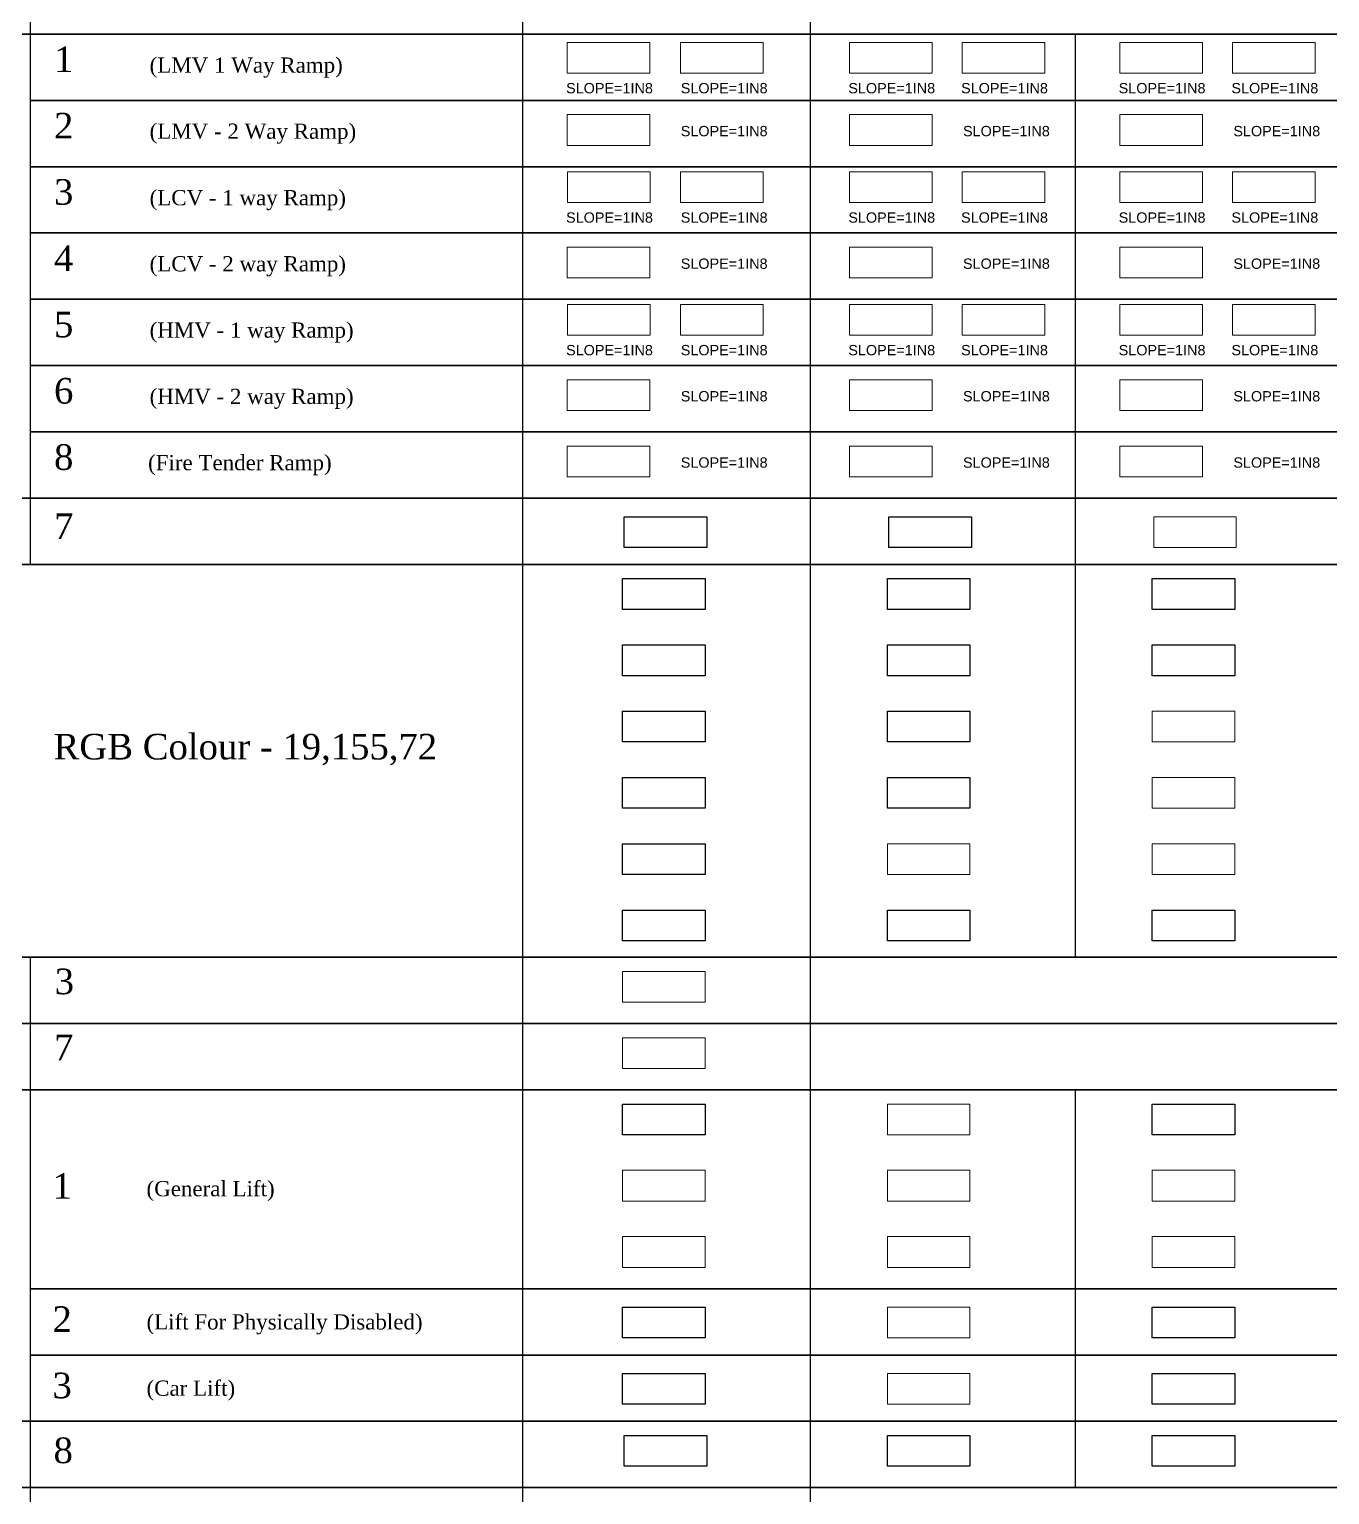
# Model space of a CAD drawing. Header units: millimetres. Extents: x -9481 to -9286, y 28706 to 28853.
# Drawn here: x -9461.74 to -9451.52, y 28781.88 to 28793.39 of the extents above; entities that cross this region are included whole.
import ezdxf

# ---------------------------------------------------------------- set-up
doc = ezdxf.new("R2010")
doc.units = ezdxf.units.MM
doc.linetypes.add('CONTINULUS', pattern=[0])
doc.linetypes.add('DASHED', pattern=[0.75, 0.5, -0.25])
for name, color, linetype in [('BLK_1_FLR_0_COURTYARD_INNER', 7, 'Continuous'), ('BLK_1_FLR_0_ROOM_1_LIGHT_VENTILATION_1', 7, 'Continuous'), ('BLK_1_FLR_0_ROOM_2_LIGHT_VENTILATION_2', 7, 'Continuous'), ('BLK_1_FLR_0_ROOM_3_LIGHT_VENTILATION_3', 7, 'Continuous'), ('BLK_1_FLR_0_ROOM_4_LIGHT_VENTILATION_4', 7, 'Continuous'), ('BLK_1_FLR_0_ROOM_5_LIGHT_VENTILATION_5', 7, 'Continuous'), ('BLK_1_FLR_0_UNITFA', 7, 'Continuous'), ('BLK_1_FLR_1_COURTYARD_INNER', 7, 'Continuous'), ('BLK_1_FLR_1_ROOM_1_LIGHT_VENTILATION_1', 7, 'Continuous'), ('BLK_1_FLR_1_ROOM_2_LIGHT_VENTILATION_2', 7, 'Continuous'), ('BLK_1_FLR_1_ROOM_3_LIGHT_VENTILATION_3', 7, 'Continuous'), ('BLK_1_FLR_1_UNITFA', 7, 'Continuous'), ('BLK_1_FLR_2_ROOM_1_LIGHT_VENTILATION_1', 7, 'Continuous'), ('BLK_1_FLR_2_UNITFA', 7, 'Continuous')]:
    doc.layers.add(name, color=color, linetype=linetype)
for name, color, linetype, plot in [('BLK_1_FLR_0_LIFT_1', 7, 'Continuous', False), ('BLK_1_FLR_0_ROOM_6_LIGHT_VENTILATION_6', 7, 'Continuous', False), ('BLK_1_FLR_1_ROOM_4_LIGHT_VENTILATION_4', 25, 'Continuous', False), ('BLK_1_FLR_1_ROOM_6_LIGHT_VENTILATION_6', 7, 'Continuous', False), ('BLK_1_FLR_2_LIFT_1', 7, 'Continuous', False), ('BLK_1_FLR_2_ROOM_2_LIGHT_VENTILATION_2', 25, 'Continuous', False), ('BLK_1_FLR_2_ROOM_6_LIGHT_VENTILATION_6', 7, 'Continuous', False)]:
    doc.layers.add(name, color=color, linetype=linetype, plot=plot)
for name, color, linetype, lineweight in [('BLK_1_FLR_0_LIFT_2', 1, 'DASHED', 9), ('BLK_1_FLR_0_LIFT_3', 1, 'DASHED', 9), ('BLK_1_FLR_0_VEHICLERAMP_1', 7, 'Continuous', 0), ('BLK_1_FLR_0_VEHICLERAMP_2', 7, 'Continuous', 0), ('BLK_1_FLR_1_LIFT_1', 7, 'Continuous', 0), ('BLK_1_FLR_1_LIFT_2', 1, 'DASHED', 9), ('BLK_1_FLR_1_LIFT_3', 1, 'DASHED', 9), ('BLK_1_FLR_1_ROOM_5_LIGHT_VENTILATION_5', 7, 'Continuous', 0), ('BLK_1_FLR_1_VEHICLERAMP_1', 7, 'Continuous', 0), ('BLK_1_FLR_1_VEHICLERAMP_2', 7, 'Continuous', 0), ('BLK_1_FLR_2_COURTYARD_INNER', 7, 'Continuous', 0), ('BLK_1_FLR_2_LIFT_2', 1, 'DASHED', 9), ('BLK_1_FLR_2_LIFT_3', 1, 'DASHED', 9), ('BLK_1_FLR_2_ROOM_3_LIGHT_VENTILATION_3', 9, 'Continuous', 20), ('BLK_1_FLR_2_ROOM_4_LIGHT_VENTILATION_4', 9, 'Continuous', 20), ('BLK_1_FLR_2_ROOM_5_LIGHT_VENTILATION_5', 7, 'Continuous', 0), ('BLK_1_FLR_2_VEHICLERAMP_1', 7, 'Continuous', 0), ('BLK_1_FLR_2_VEHICLERAMP_2', 7, 'Continuous', 0), ('SOLAR_PANEL', 7, 'Continuous', 0), ('SOLAR_WATER_HEATER', 7, 'Continuous', 0)]:
    doc.layers.add(name, color=color, linetype=linetype, lineweight=lineweight)
doc.styles.add('MtXpl_Georgia', font='georgiab.ttf')
doc.styles.get("Standard").update_dxf_attribs({"font": 'arial.ttf', "height": 0.25})

msp = doc.modelspace()

# ---------------------------------------------------------------- linework, layer by layer
for p, q in [((-9461.731845, 28793.87694), (-9461.731845, 28793.35479)), ((-9457.862239, 28793.87694), (-9457.862239, 28793.356293)), ((-9455.60159, 28793.87694), (-9455.60159, 28793.356293)), ((-9461.731845, 28793.356293), (-9461.731845, 28792.834143)), ((-9457.862239, 28793.356293), (-9457.862239, 28792.835646)), ((-9455.60159, 28793.356293), (-9455.60159, 28792.835646)), ((-9453.52083, 28793.356293), (-9453.52083, 28792.835646)), ((-9461.731845, 28792.835646), (-9461.731845, 28792.313496)), ((-9457.862239, 28792.835646), (-9457.862239, 28792.314999)), ((-9455.60159, 28792.835646), (-9455.60159, 28792.314999)), ((-9453.52083, 28792.835646), (-9453.52083, 28792.314999)), ((-9461.731845, 28792.314999), (-9461.731845, 28791.792849)), ((-9457.862239, 28792.314999), (-9457.862239, 28791.794352)), ((-9455.60159, 28792.314999), (-9455.60159, 28791.794352)), ((-9453.52083, 28792.314999), (-9453.52083, 28791.794352)), ((-9461.731845, 28791.794352), (-9461.731845, 28791.272202)), ((-9457.862239, 28791.794352), (-9457.862239, 28791.273705)), ((-9455.60159, 28791.794352), (-9455.60159, 28791.273705)), ((-9453.52083, 28791.794352), (-9453.52083, 28791.273705)), ((-9461.731845, 28791.273705), (-9461.731845, 28790.751555)), ((-9457.862239, 28791.273705), (-9457.862239, 28790.753058)), ((-9455.60159, 28791.273705), (-9455.60159, 28790.753058)), ((-9453.52083, 28791.273705), (-9453.52083, 28790.753058)), ((-9461.731845, 28790.753058), (-9461.731845, 28790.230908)), ((-9457.862239, 28790.753058), (-9457.862239, 28790.232412)), ((-9455.60159, 28790.753058), (-9455.60159, 28790.232412)), ((-9453.52083, 28790.753058), (-9453.52083, 28790.232412)), ((-9461.731845, 28790.232412), (-9461.731845, 28789.710261)), ((-9457.862239, 28790.232412), (-9457.862239, 28789.711765)), ((-9455.60159, 28790.232412), (-9455.60159, 28789.711765)), ((-9453.52083, 28790.232412), (-9453.52083, 28789.711765)), ((-9461.731845, 28789.711765), (-9461.731845, 28789.189614)), ((-9457.862239, 28789.711765), (-9457.862239, 28789.191118)), ((-9455.60159, 28789.711765), (-9455.60159, 28789.191118)), ((-9453.52083, 28789.711765), (-9453.52083, 28789.191118)), ((-9457.862239, 28789.191118), (-9457.862239, 28786.105569)), ((-9455.60159, 28789.191118), (-9455.60159, 28788.670471)), ((-9455.60159, 28789.191118), (-9455.60159, 28786.105569)), ((-9453.52083, 28789.191118), (-9453.52083, 28788.670471)), ((-9453.52083, 28789.191118), (-9453.52083, 28786.105569)), ((-9455.60159, 28788.670471), (-9455.60159, 28788.149824)), ((-9453.52083, 28788.670471), (-9453.52083, 28788.149824)), ((-9461.731845, 28786.105569), (-9461.731845, 28785.583419)), ((-9457.862239, 28786.105569), (-9457.862239, 28785.584922)), ((-9455.60159, 28786.105569), (-9455.60159, 28785.584922)), ((-9461.731845, 28785.584922), (-9461.731845, 28785.062772)), ((-9457.862239, 28785.584922), (-9457.862239, 28785.064275)), ((-9455.60159, 28785.584922), (-9455.60159, 28785.064275)), ((-9461.731845, 28785.064275), (-9461.731845, 28784.542125)), ((-9457.862239, 28785.064275), (-9457.862239, 28784.543628)), ((-9455.60159, 28785.064275), (-9455.60159, 28784.543628)), ((-9453.52083, 28785.064275), (-9453.52083, 28784.543628)), ((-9461.731845, 28784.543628), (-9461.731845, 28784.021478)), ((-9457.862239, 28784.543628), (-9457.862239, 28784.022981)), ((-9455.60159, 28784.543628), (-9455.60159, 28784.022981)), ((-9453.52083, 28784.543628), (-9453.52083, 28784.022981)), ((-9461.731845, 28784.022981), (-9461.731845, 28783.500831)), ((-9457.862239, 28784.022981), (-9457.862239, 28783.502334)), ((-9455.60159, 28784.022981), (-9455.60159, 28783.502334)), ((-9453.52083, 28784.022981), (-9453.52083, 28783.502334)), ((-9461.731845, 28783.502334), (-9461.731845, 28782.980184)), ((-9457.862239, 28783.502334), (-9457.862239, 28782.981687)), ((-9455.60159, 28783.502334), (-9455.60159, 28782.981687)), ((-9453.52083, 28783.502334), (-9453.52083, 28782.981687)), ((-9461.731845, 28782.981687), (-9461.731845, 28780.8991)), ((-9457.862239, 28782.981687), (-9457.862239, 28782.46104)), ((-9455.60159, 28782.981687), (-9455.60159, 28782.46104)), ((-9453.52083, 28782.981687), (-9453.52083, 28782.46104)), ((-9457.862239, 28782.46104), (-9457.862239, 28781.940394)), ((-9455.60159, 28782.46104), (-9455.60159, 28781.940394)), ((-9453.52083, 28782.46104), (-9453.52083, 28781.940394)), ((-9457.862239, 28781.940394), (-9457.862239, 28781.419747)), ((-9455.60159, 28781.940394), (-9455.60159, 28781.419747))]:
    msp.add_line(p, q)
for points in [[(-9481.2579, 28793.87694), (-9442.229952, 28793.87694), (-9442.229952, 28793.356293), (-9481.2579, 28793.356293), (-9481.2579, 28793.87694)], [(-9481.2579, 28789.191118), (-9481.2579, 28789.711765), (-9442.229952, 28789.711765), (-9442.229952, 28789.191118)], [(-9481.2579, 28789.191118), (-9442.229952, 28789.191118), (-9442.229952, 28786.105569), (-9481.2579, 28786.105569)], [(-9481.2579, 28786.105569), (-9442.229952, 28786.105569), (-9442.229952, 28785.584922), (-9481.2579, 28785.584922), (-9481.2579, 28786.105569)], [(-9481.2579, 28785.584922), (-9442.229952, 28785.584922), (-9442.229952, 28785.064275), (-9481.2579, 28785.064275), (-9481.2579, 28785.584922)], [(-9481.2579, 28782.46104), (-9442.229952, 28782.46104), (-9442.229952, 28781.940394), (-9481.2579, 28781.940394)], [(-9481.2579, 28781.940394), (-9442.229952, 28781.940394), (-9442.229952, 28781.419747), (-9481.2579, 28781.419747)]]:
    msp.add_lwpolyline(points, close=True)
for points in [[(-9481.2579, 28792.835646), (-9481.2579, 28793.356293), (-9442.229952, 28793.356293), (-9442.229952, 28792.835646), (-9461.731845, 28792.835646)], [(-9461.731845, 28792.835646), (-9442.229952, 28792.835646), (-9442.229952, 28792.314999), (-9461.731845, 28792.314999)], [(-9461.731845, 28792.314999), (-9442.229952, 28792.314999), (-9442.229952, 28791.794352), (-9461.731845, 28791.794352)], [(-9461.731845, 28791.794352), (-9442.229952, 28791.794352), (-9442.229952, 28791.273705), (-9461.731845, 28791.273705)], [(-9461.731845, 28791.273705), (-9442.229952, 28791.273705), (-9442.229952, 28790.753058), (-9461.731845, 28790.753058)], [(-9461.731845, 28790.753058), (-9442.229952, 28790.753058), (-9442.229952, 28790.232412), (-9461.731845, 28790.232412)], [(-9461.731845, 28790.232412), (-9442.229952, 28790.232412), (-9442.229952, 28789.711765), (-9481.2579, 28789.711765), (-9481.2579, 28790.232412), (-9481.2579, 28790.232412)], [(-9481.2579, 28784.543628), (-9481.2579, 28785.064275), (-9442.229952, 28785.064275), (-9442.229952, 28784.543628)], [(-9442.229952, 28784.022981), (-9442.229952, 28783.502334), (-9461.731845, 28783.502334)], [(-9461.731845, 28783.502334), (-9442.229952, 28783.502334), (-9442.229952, 28782.981687), (-9461.731845, 28782.981687)], [(-9461.731845, 28782.981687), (-9442.229952, 28782.981687), (-9442.229952, 28782.46104), (-9481.2579, 28782.46104), (-9481.2579, 28782.981687), (-9481.2579, 28782.981687)]]:
    msp.add_lwpolyline(points)
at = {"layer": 'BLK_1_FLR_0_COURTYARD_INNER', "color": 7}
msp.add_lwpolyline([(-9457.064156, 28789.56535), (-9456.414975, 28789.56535), (-9456.414975, 28789.3232), (-9457.064156, 28789.3232)], close=True, dxfattribs=at)
at = {"layer": 'BLK_1_FLR_0_LIFT_1', "color": 1, "linetype": 'CONTINULUS', "ltscale": 0.05}
msp.add_lwpolyline([(-9457.076237, 28784.953147), (-9456.427055, 28784.953147), (-9456.427055, 28784.710998), (-9457.076237, 28784.710998)], close=True, dxfattribs=at)
at = {"layer": 'BLK_1_FLR_0_LIFT_1', "color": 2, "linetype": 'CONTINULUS', "ltscale": 0.05}
msp.add_lwpolyline([(-9457.076237, 28783.358639), (-9456.427055, 28783.358639), (-9456.427055, 28783.11649), (-9457.076237, 28783.11649)], close=True, dxfattribs=at)
at = {"layer": 'BLK_1_FLR_0_LIFT_1', "color": 3, "linetype": 'CONTINULUS', "ltscale": 0.05}
msp.add_lwpolyline([(-9457.076237, 28782.837992), (-9456.427055, 28782.837992), (-9456.427055, 28782.595843), (-9457.076237, 28782.595843)], close=True, dxfattribs=at)
at = {"layer": 'BLK_1_FLR_0_LIFT_2', "color": 1, "linetype": 'CONTINULUS', "ltscale": 0.05}
msp.add_lwpolyline([(-9457.076237, 28784.4325), (-9456.427055, 28784.4325), (-9456.427055, 28784.190351), (-9457.076237, 28784.190351)], close=True, dxfattribs=at)
at = {"layer": 'BLK_1_FLR_0_LIFT_3', "color": 1, "linetype": 'CONTINULUS', "ltscale": 0.05}
msp.add_lwpolyline([(-9457.076237, 28783.911853), (-9456.427055, 28783.911853), (-9456.427055, 28783.669704), (-9457.076237, 28783.669704)], close=True, dxfattribs=at)
at = {"layer": 'BLK_1_FLR_0_ROOM_1_LIGHT_VENTILATION_1', "color": 114}
msp.add_lwpolyline([(-9457.076237, 28789.07999), (-9456.427055, 28789.07999), (-9456.427055, 28788.83784), (-9457.076237, 28788.83784)], close=True, dxfattribs=at)
at = {"layer": 'BLK_1_FLR_0_ROOM_2_LIGHT_VENTILATION_2', "color": 114}
msp.add_lwpolyline([(-9457.076237, 28788.559343), (-9456.427055, 28788.559343), (-9456.427055, 28788.317194), (-9457.076237, 28788.317194)], close=True, dxfattribs=at)
at = {"layer": 'BLK_1_FLR_0_ROOM_3_LIGHT_VENTILATION_3', "color": 114}
msp.add_lwpolyline([(-9457.076237, 28788.038696), (-9456.427055, 28788.038696), (-9456.427055, 28787.796547), (-9457.076237, 28787.796547)], close=True, dxfattribs=at)
at = {"layer": 'BLK_1_FLR_0_ROOM_4_LIGHT_VENTILATION_4', "color": 114}
msp.add_lwpolyline([(-9457.076237, 28787.518049), (-9456.427055, 28787.518049), (-9456.427055, 28787.2759), (-9457.076237, 28787.2759)], close=True, dxfattribs=at)
at = {"layer": 'BLK_1_FLR_0_ROOM_5_LIGHT_VENTILATION_5', "color": 114}
msp.add_lwpolyline([(-9457.076237, 28786.997402), (-9456.427055, 28786.997402), (-9456.427055, 28786.755253), (-9457.076237, 28786.755253)], close=True, dxfattribs=at)
at = {"layer": 'BLK_1_FLR_0_ROOM_6_LIGHT_VENTILATION_6', "color": 114}
msp.add_lwpolyline([(-9457.076237, 28786.476755), (-9456.427055, 28786.476755), (-9456.427055, 28786.234606), (-9457.076237, 28786.234606)], close=True, dxfattribs=at)
at = {"layer": 'BLK_1_FLR_0_UNITFA', "color": 8}
msp.add_lwpolyline([(-9457.064156, 28782.349912), (-9456.414975, 28782.349912), (-9456.414975, 28782.107763), (-9457.064156, 28782.107763)], close=True, dxfattribs=at)
at = {"layer": 'BLK_1_FLR_0_VEHICLERAMP_1', "color": 1}
msp.add_lwpolyline([(-9457.510496, 28793.291236), (-9456.861315, 28793.291236), (-9456.861315, 28793.049086), (-9457.510496, 28793.049086)], close=True, dxfattribs=at)
at = {"layer": 'BLK_1_FLR_0_VEHICLERAMP_1', "color": 2}
msp.add_lwpolyline([(-9457.510496, 28792.724518), (-9456.861315, 28792.724518), (-9456.861315, 28792.482369), (-9457.510496, 28792.482369)], close=True, dxfattribs=at)
at = {"layer": 'BLK_1_FLR_0_VEHICLERAMP_1', "color": 3}
msp.add_lwpolyline([(-9457.5079, 28792.275097), (-9456.858719, 28792.275097), (-9456.858719, 28792.032948), (-9457.5079, 28792.032948)], close=True, dxfattribs=at)
at = {"layer": 'BLK_1_FLR_0_VEHICLERAMP_1', "color": 4}
msp.add_lwpolyline([(-9457.510496, 28791.683224), (-9456.861315, 28791.683224), (-9456.861315, 28791.441075), (-9457.510496, 28791.441075)], close=True, dxfattribs=at)
at = {"layer": 'BLK_1_FLR_0_VEHICLERAMP_1', "color": 5}
msp.add_lwpolyline([(-9457.5079, 28791.233803), (-9456.858719, 28791.233803), (-9456.858719, 28790.991654), (-9457.5079, 28790.991654)], close=True, dxfattribs=at)
at = {"layer": 'BLK_1_FLR_0_VEHICLERAMP_1', "color": 6}
msp.add_lwpolyline([(-9457.510496, 28790.64193), (-9456.861315, 28790.64193), (-9456.861315, 28790.399781), (-9457.510496, 28790.399781)], close=True, dxfattribs=at)
at = {"layer": 'BLK_1_FLR_0_VEHICLERAMP_1', "color": 8}
msp.add_lwpolyline([(-9457.510496, 28790.121283), (-9456.861315, 28790.121283), (-9456.861315, 28789.879134), (-9457.510496, 28789.879134)], close=True, dxfattribs=at)
at = {"layer": 'BLK_1_FLR_0_VEHICLERAMP_2', "color": 1, "linetype": 'CONTINULUS', "ltscale": 0.05}
msp.add_lwpolyline([(-9456.621841, 28793.291236), (-9455.97266, 28793.291236), (-9455.97266, 28793.049086), (-9456.621841, 28793.049086)], close=True, dxfattribs=at)
at = {"layer": 'BLK_1_FLR_0_VEHICLERAMP_2', "color": 3, "linetype": 'CONTINULUS', "ltscale": 0.05}
msp.add_lwpolyline([(-9456.621841, 28792.275097), (-9455.97266, 28792.275097), (-9455.97266, 28792.032948), (-9456.621841, 28792.032948)], close=True, dxfattribs=at)
at = {"layer": 'BLK_1_FLR_0_VEHICLERAMP_2', "color": 5, "linetype": 'CONTINULUS', "ltscale": 0.05}
msp.add_lwpolyline([(-9456.621841, 28791.233803), (-9455.97266, 28791.233803), (-9455.97266, 28790.991654), (-9456.621841, 28790.991654)], close=True, dxfattribs=at)
at = {"layer": 'BLK_1_FLR_1_COURTYARD_INNER', "color": 7}
msp.add_lwpolyline([(-9454.983396, 28789.56535), (-9454.334215, 28789.56535), (-9454.334215, 28789.3232), (-9454.983396, 28789.3232)], close=True, dxfattribs=at)
at = {"layer": 'BLK_1_FLR_1_LIFT_1', "color": 1, "linetype": 'CONTINULUS', "ltscale": 0.05}
msp.add_lwpolyline([(-9454.995477, 28784.953147), (-9454.346296, 28784.953147), (-9454.346296, 28784.710998), (-9454.995477, 28784.710998)], close=True, dxfattribs=at)
at = {"layer": 'BLK_1_FLR_1_LIFT_1', "color": 2, "linetype": 'CONTINULUS', "ltscale": 0.05}
msp.add_lwpolyline([(-9454.995477, 28783.358639), (-9454.346296, 28783.358639), (-9454.346296, 28783.11649), (-9454.995477, 28783.11649)], close=True, dxfattribs=at)
at = {"layer": 'BLK_1_FLR_1_LIFT_1', "color": 3, "linetype": 'CONTINULUS', "ltscale": 0.05}
msp.add_lwpolyline([(-9454.995477, 28782.837992), (-9454.346296, 28782.837992), (-9454.346296, 28782.595843), (-9454.995477, 28782.595843)], close=True, dxfattribs=at)
at = {"layer": 'BLK_1_FLR_1_LIFT_2', "color": 1, "linetype": 'CONTINULUS', "ltscale": 0.05}
msp.add_lwpolyline([(-9454.995477, 28784.4325), (-9454.346296, 28784.4325), (-9454.346296, 28784.190351), (-9454.995477, 28784.190351)], close=True, dxfattribs=at)
at = {"layer": 'BLK_1_FLR_1_LIFT_3', "color": 1, "linetype": 'CONTINULUS', "ltscale": 0.05}
msp.add_lwpolyline([(-9454.995477, 28783.911853), (-9454.346296, 28783.911853), (-9454.346296, 28783.669704), (-9454.995477, 28783.669704)], close=True, dxfattribs=at)
at = {"layer": 'BLK_1_FLR_1_ROOM_1_LIGHT_VENTILATION_1', "color": 114}
msp.add_lwpolyline([(-9454.995477, 28789.07999), (-9454.346296, 28789.07999), (-9454.346296, 28788.83784), (-9454.995477, 28788.83784)], close=True, dxfattribs=at)
at = {"layer": 'BLK_1_FLR_1_ROOM_2_LIGHT_VENTILATION_2', "color": 114}
msp.add_lwpolyline([(-9454.995477, 28788.559343), (-9454.346296, 28788.559343), (-9454.346296, 28788.317194), (-9454.995477, 28788.317194)], close=True, dxfattribs=at)
at = {"layer": 'BLK_1_FLR_1_ROOM_3_LIGHT_VENTILATION_3', "color": 114}
msp.add_lwpolyline([(-9454.995477, 28788.038696), (-9454.346296, 28788.038696), (-9454.346296, 28787.796547), (-9454.995477, 28787.796547)], close=True, dxfattribs=at)
at = {"layer": 'BLK_1_FLR_1_ROOM_4_LIGHT_VENTILATION_4', "color": 114}
msp.add_lwpolyline([(-9454.995477, 28787.518049), (-9454.346296, 28787.518049), (-9454.346296, 28787.2759), (-9454.995477, 28787.2759)], close=True, dxfattribs=at)
at = {"layer": 'BLK_1_FLR_1_ROOM_5_LIGHT_VENTILATION_5', "color": 114}
msp.add_lwpolyline([(-9454.995477, 28786.997402), (-9454.346296, 28786.997402), (-9454.346296, 28786.755253), (-9454.995477, 28786.755253)], close=True, dxfattribs=at)
at = {"layer": 'BLK_1_FLR_1_ROOM_6_LIGHT_VENTILATION_6', "color": 114}
msp.add_lwpolyline([(-9454.995477, 28786.476755), (-9454.346296, 28786.476755), (-9454.346296, 28786.234606), (-9454.995477, 28786.234606)], close=True, dxfattribs=at)
at = {"layer": 'BLK_1_FLR_1_UNITFA', "color": 8}
msp.add_lwpolyline([(-9454.995477, 28782.349912), (-9454.346296, 28782.349912), (-9454.346296, 28782.107763), (-9454.995477, 28782.107763)], close=True, dxfattribs=at)
at = {"layer": 'BLK_1_FLR_1_VEHICLERAMP_1', "color": 1}
msp.add_lwpolyline([(-9455.292762, 28793.291236), (-9454.64358, 28793.291236), (-9454.64358, 28793.049086), (-9455.292762, 28793.049086)], close=True, dxfattribs=at)
at = {"layer": 'BLK_1_FLR_1_VEHICLERAMP_1', "color": 2}
msp.add_lwpolyline([(-9455.292762, 28792.724518), (-9454.64358, 28792.724518), (-9454.64358, 28792.482369), (-9455.292762, 28792.482369)], close=True, dxfattribs=at)
at = {"layer": 'BLK_1_FLR_1_VEHICLERAMP_1', "color": 3}
msp.add_lwpolyline([(-9455.292762, 28792.275097), (-9454.64358, 28792.275097), (-9454.64358, 28792.032948), (-9455.292762, 28792.032948)], close=True, dxfattribs=at)
at = {"layer": 'BLK_1_FLR_1_VEHICLERAMP_1', "color": 4}
msp.add_lwpolyline([(-9455.292762, 28791.683224), (-9454.64358, 28791.683224), (-9454.64358, 28791.441075), (-9455.292762, 28791.441075)], close=True, dxfattribs=at)
at = {"layer": 'BLK_1_FLR_1_VEHICLERAMP_1', "color": 5}
msp.add_lwpolyline([(-9455.292762, 28791.233803), (-9454.64358, 28791.233803), (-9454.64358, 28790.991654), (-9455.292762, 28790.991654)], close=True, dxfattribs=at)
at = {"layer": 'BLK_1_FLR_1_VEHICLERAMP_1', "color": 6}
msp.add_lwpolyline([(-9455.292762, 28790.64193), (-9454.64358, 28790.64193), (-9454.64358, 28790.399781), (-9455.292762, 28790.399781)], close=True, dxfattribs=at)
at = {"layer": 'BLK_1_FLR_1_VEHICLERAMP_1', "color": 8}
msp.add_lwpolyline([(-9455.292762, 28790.121283), (-9454.64358, 28790.121283), (-9454.64358, 28789.879134), (-9455.292762, 28789.879134)], close=True, dxfattribs=at)
at = {"layer": 'BLK_1_FLR_1_VEHICLERAMP_2', "color": 1, "linetype": 'CONTINULUS', "ltscale": 0.05}
msp.add_lwpolyline([(-9454.406703, 28793.291236), (-9453.757521, 28793.291236), (-9453.757521, 28793.049086), (-9454.406703, 28793.049086)], close=True, dxfattribs=at)
at = {"layer": 'BLK_1_FLR_1_VEHICLERAMP_2', "color": 3, "linetype": 'CONTINULUS', "ltscale": 0.05}
msp.add_lwpolyline([(-9454.406703, 28792.275097), (-9453.757521, 28792.275097), (-9453.757521, 28792.032948), (-9454.406703, 28792.032948)], close=True, dxfattribs=at)
at = {"layer": 'BLK_1_FLR_1_VEHICLERAMP_2', "color": 5, "linetype": 'CONTINULUS', "ltscale": 0.05}
msp.add_lwpolyline([(-9454.406703, 28791.233803), (-9453.757521, 28791.233803), (-9453.757521, 28790.991654), (-9454.406703, 28790.991654)], close=True, dxfattribs=at)
at = {"layer": 'BLK_1_FLR_2_COURTYARD_INNER', "color": 7}
msp.add_lwpolyline([(-9452.90263, 28789.56535), (-9452.253449, 28789.56535), (-9452.253449, 28789.3232), (-9452.90263, 28789.3232)], close=True, dxfattribs=at)
at = {"layer": 'BLK_1_FLR_2_LIFT_1', "color": 1, "linetype": 'CONTINULUS', "ltscale": 0.05}
msp.add_lwpolyline([(-9452.914711, 28784.953147), (-9452.26553, 28784.953147), (-9452.26553, 28784.710998), (-9452.914711, 28784.710998)], close=True, dxfattribs=at)
at = {"layer": 'BLK_1_FLR_2_LIFT_1', "color": 2, "linetype": 'CONTINULUS', "ltscale": 0.05}
msp.add_lwpolyline([(-9452.914711, 28783.358639), (-9452.26553, 28783.358639), (-9452.26553, 28783.11649), (-9452.914711, 28783.11649)], close=True, dxfattribs=at)
at = {"layer": 'BLK_1_FLR_2_LIFT_1', "color": 3, "linetype": 'CONTINULUS', "ltscale": 0.05}
msp.add_lwpolyline([(-9452.914711, 28782.837992), (-9452.26553, 28782.837992), (-9452.26553, 28782.595843), (-9452.914711, 28782.595843)], close=True, dxfattribs=at)
at = {"layer": 'BLK_1_FLR_2_LIFT_2', "color": 1, "linetype": 'CONTINULUS', "ltscale": 0.05}
msp.add_lwpolyline([(-9452.914711, 28784.4325), (-9452.26553, 28784.4325), (-9452.26553, 28784.190351), (-9452.914711, 28784.190351)], close=True, dxfattribs=at)
at = {"layer": 'BLK_1_FLR_2_LIFT_3', "color": 1, "linetype": 'CONTINULUS', "ltscale": 0.05}
msp.add_lwpolyline([(-9452.914711, 28783.911853), (-9452.26553, 28783.911853), (-9452.26553, 28783.669704), (-9452.914711, 28783.669704)], close=True, dxfattribs=at)
at = {"layer": 'BLK_1_FLR_2_ROOM_1_LIGHT_VENTILATION_1', "color": 114}
msp.add_lwpolyline([(-9452.914711, 28789.07999), (-9452.26553, 28789.07999), (-9452.26553, 28788.83784), (-9452.914711, 28788.83784)], close=True, dxfattribs=at)
at = {"layer": 'BLK_1_FLR_2_ROOM_2_LIGHT_VENTILATION_2', "color": 114}
msp.add_lwpolyline([(-9452.914711, 28788.559343), (-9452.26553, 28788.559343), (-9452.26553, 28788.317194), (-9452.914711, 28788.317194)], close=True, dxfattribs=at)
at = {"layer": 'BLK_1_FLR_2_ROOM_3_LIGHT_VENTILATION_3', "color": 114}
msp.add_lwpolyline([(-9452.914711, 28788.038696), (-9452.26553, 28788.038696), (-9452.26553, 28787.796547), (-9452.914711, 28787.796547)], close=True, dxfattribs=at)
at = {"layer": 'BLK_1_FLR_2_ROOM_4_LIGHT_VENTILATION_4', "color": 114}
msp.add_lwpolyline([(-9452.914711, 28787.518049), (-9452.26553, 28787.518049), (-9452.26553, 28787.2759), (-9452.914711, 28787.2759)], close=True, dxfattribs=at)
at = {"layer": 'BLK_1_FLR_2_ROOM_5_LIGHT_VENTILATION_5', "color": 114}
msp.add_lwpolyline([(-9452.914711, 28786.997402), (-9452.26553, 28786.997402), (-9452.26553, 28786.755253), (-9452.914711, 28786.755253)], close=True, dxfattribs=at)
at = {"layer": 'BLK_1_FLR_2_ROOM_6_LIGHT_VENTILATION_6', "color": 114}
msp.add_lwpolyline([(-9452.914711, 28786.476755), (-9452.26553, 28786.476755), (-9452.26553, 28786.234606), (-9452.914711, 28786.234606)], close=True, dxfattribs=at)
at = {"layer": 'BLK_1_FLR_2_UNITFA', "color": 8}
msp.add_lwpolyline([(-9452.914711, 28782.349912), (-9452.26553, 28782.349912), (-9452.26553, 28782.107763), (-9452.914711, 28782.107763)], close=True, dxfattribs=at)
at = {"layer": 'BLK_1_FLR_2_VEHICLERAMP_1', "color": 1}
msp.add_lwpolyline([(-9453.168337, 28793.291236), (-9452.519155, 28793.291236), (-9452.519155, 28793.049086), (-9453.168337, 28793.049086)], close=True, dxfattribs=at)
at = {"layer": 'BLK_1_FLR_2_VEHICLERAMP_1', "color": 2}
msp.add_lwpolyline([(-9453.168337, 28792.724518), (-9452.519155, 28792.724518), (-9452.519155, 28792.482369), (-9453.168337, 28792.482369)], close=True, dxfattribs=at)
at = {"layer": 'BLK_1_FLR_2_VEHICLERAMP_1', "color": 3}
msp.add_lwpolyline([(-9453.168337, 28792.275097), (-9452.519155, 28792.275097), (-9452.519155, 28792.032948), (-9453.168337, 28792.032948)], close=True, dxfattribs=at)
at = {"layer": 'BLK_1_FLR_2_VEHICLERAMP_1', "color": 4}
msp.add_lwpolyline([(-9453.168337, 28791.683224), (-9452.519155, 28791.683224), (-9452.519155, 28791.441075), (-9453.168337, 28791.441075)], close=True, dxfattribs=at)
at = {"layer": 'BLK_1_FLR_2_VEHICLERAMP_1', "color": 5}
msp.add_lwpolyline([(-9453.168337, 28791.233803), (-9452.519155, 28791.233803), (-9452.519155, 28790.991654), (-9453.168337, 28790.991654)], close=True, dxfattribs=at)
at = {"layer": 'BLK_1_FLR_2_VEHICLERAMP_1', "color": 6}
msp.add_lwpolyline([(-9453.168337, 28790.64193), (-9452.519155, 28790.64193), (-9452.519155, 28790.399781), (-9453.168337, 28790.399781)], close=True, dxfattribs=at)
at = {"layer": 'BLK_1_FLR_2_VEHICLERAMP_1', "color": 8}
msp.add_lwpolyline([(-9453.168337, 28790.121283), (-9452.519155, 28790.121283), (-9452.519155, 28789.879134), (-9453.168337, 28789.879134)], close=True, dxfattribs=at)
at = {"layer": 'BLK_1_FLR_2_VEHICLERAMP_2', "color": 1, "linetype": 'CONTINULUS', "ltscale": 0.05}
msp.add_lwpolyline([(-9452.282278, 28793.291236), (-9451.633096, 28793.291236), (-9451.633096, 28793.049086), (-9452.282278, 28793.049086)], close=True, dxfattribs=at)
at = {"layer": 'BLK_1_FLR_2_VEHICLERAMP_2', "color": 3, "linetype": 'CONTINULUS', "ltscale": 0.05}
msp.add_lwpolyline([(-9452.282278, 28792.275097), (-9451.633096, 28792.275097), (-9451.633096, 28792.032948), (-9452.282278, 28792.032948)], close=True, dxfattribs=at)
at = {"layer": 'BLK_1_FLR_2_VEHICLERAMP_2', "color": 5, "linetype": 'CONTINULUS', "ltscale": 0.05}
msp.add_lwpolyline([(-9452.282278, 28791.233803), (-9451.633096, 28791.233803), (-9451.633096, 28790.991654), (-9452.282278, 28790.991654)], close=True, dxfattribs=at)
at = {"layer": 'SOLAR_PANEL', "color": 3}
msp.add_lwpolyline([(-9457.076237, 28785.994441), (-9456.427055, 28785.994441), (-9456.427055, 28785.752292), (-9457.076237, 28785.752292)], close=True, dxfattribs=at)
at = {"layer": 'SOLAR_WATER_HEATER', "color": 7}
msp.add_lwpolyline([(-9457.076237, 28785.473794), (-9456.427055, 28785.473794), (-9456.427055, 28785.231645), (-9457.076237, 28785.231645)], close=True, dxfattribs=at)

# ---------------------------------------------------------------- texts
at = {"linetype": 'CONTINULUS', "style": 'MtXpl_Georgia'}
for s, height, p in [('1', 0.201222, (-9461.543382, 28793.057521)), ('(LMV 1 Way Ramp)', 0.119406, (-9460.792321, 28793.053368)), ('2', 0.201222, (-9461.543382, 28792.536874)), ('(LMV - 2 Way Ramp)', 0.119406, (-9460.792321, 28792.534225)), ('3', 0.201222, (-9461.543382, 28792.016227)), ('(LCV - 1 way Ramp)', 0.119406, (-9460.792321, 28792.012075)), ('4', 0.201222, (-9461.543382, 28791.49558)), ('(LCV - 2 way Ramp)', 0.119406, (-9460.792321, 28791.492931)), ('5', 0.201222, (-9461.543382, 28790.974934)), ('(HMV - 1 way Ramp)', 0.119406, (-9460.792321, 28790.972284)), ('6', 0.201222, (-9461.543382, 28790.454287)), ('(HMV - 2 way Ramp)', 0.119406, (-9460.792321, 28790.451637)), ('8', 0.201222, (-9461.543382, 28789.93364)), ('(Fire Tender Ramp)', 0.119406, (-9460.804401, 28789.93099)), ('7', 0.201222, (-9461.543382, 28789.390851)), ('RGB Colour - 19,155,72', 0.201222, (-9461.547297, 28787.659421)), ('3', 0.201222, (-9461.538208, 28785.815813)), ('7', 0.201222, (-9461.543382, 28785.29742)), ('1', 0.201222, (-9461.555463, 28784.2092)), ('(General Lift)', 0.119406, (-9460.816482, 28784.2288)), ('2', 0.201222, (-9461.555463, 28783.162951)), ('(Lift For Physically Disabled)', 0.119406, (-9460.816482, 28783.182551)), ('3', 0.201222, (-9461.555463, 28782.642305)), ('(Car Lift)', 0.119406, (-9460.816482, 28782.661904)), ('8', 0.201222, (-9461.547297, 28782.132617))]:
    msp.add_text(s, height=height, dxfattribs=at).set_placement(p)
at = {"layer": 'BLK_1_FLR_0_VEHICLERAMP_1', "color": 1, "insert": (-9457.520119, 28792.972354), "char_height": 0.081, "attachment_point": 1}
msp.add_mtext_dynamic_manual_height_columns('SLOPE=1IN8', width=0.422056, gutter_width=0.405, heights=[0], dxfattribs=at)
at = {"layer": 'BLK_1_FLR_0_VEHICLERAMP_1', "color": 2, "insert": (-9456.61899, 28792.635246), "char_height": 0.081, "attachment_point": 1}
msp.add_mtext_dynamic_manual_height_columns('SLOPE=1IN8', width=0.422056, gutter_width=0.405, heights=[0], dxfattribs=at)
at = {"layer": 'BLK_1_FLR_0_VEHICLERAMP_1', "color": 3, "insert": (-9457.520119, 28791.956215), "char_height": 0.081, "attachment_point": 1}
msp.add_mtext_dynamic_manual_height_columns('SLOPE=1IN8', width=0.422056, gutter_width=0.405, heights=[0], dxfattribs=at)
at = {"layer": 'BLK_1_FLR_0_VEHICLERAMP_1', "color": 4, "insert": (-9456.61899, 28791.593953), "char_height": 0.081, "attachment_point": 1}
msp.add_mtext_dynamic_manual_height_columns('SLOPE=1IN8', width=0.422056, gutter_width=0.405, heights=[0], dxfattribs=at)
at = {"layer": 'BLK_1_FLR_0_VEHICLERAMP_1', "color": 5, "insert": (-9457.520119, 28790.914921), "char_height": 0.081, "attachment_point": 1}
msp.add_mtext_dynamic_manual_height_columns('SLOPE=1IN8', width=0.422056, gutter_width=0.405, heights=[0], dxfattribs=at)
at = {"layer": 'BLK_1_FLR_0_VEHICLERAMP_1', "color": 6, "insert": (-9456.61899, 28790.552659), "char_height": 0.081, "attachment_point": 1}
msp.add_mtext_dynamic_manual_height_columns('SLOPE=1IN8', width=0.422056, gutter_width=0.405, heights=[0], dxfattribs=at)
at = {"layer": 'BLK_1_FLR_0_VEHICLERAMP_1', "color": 8, "insert": (-9456.61899, 28790.032012), "char_height": 0.081, "attachment_point": 1}
msp.add_mtext_dynamic_manual_height_columns('SLOPE=1IN8', width=0.422056, gutter_width=0.405, heights=[0], dxfattribs=at)
at = {"layer": 'BLK_1_FLR_0_VEHICLERAMP_2', "color": 1, "linetype": 'CONTINULUS', "ltscale": 0.05, "insert": (-9456.61899, 28792.972354), "char_height": 0.081, "attachment_point": 1}
msp.add_mtext_dynamic_manual_height_columns('SLOPE=1IN8', width=0.422056, gutter_width=0.405, heights=[0], dxfattribs=at)
at = {"layer": 'BLK_1_FLR_0_VEHICLERAMP_2', "color": 3, "linetype": 'CONTINULUS', "ltscale": 0.05, "insert": (-9456.61899, 28791.956215), "char_height": 0.081, "attachment_point": 1}
msp.add_mtext_dynamic_manual_height_columns('SLOPE=1IN8', width=0.422056, gutter_width=0.405, heights=[0], dxfattribs=at)
at = {"layer": 'BLK_1_FLR_0_VEHICLERAMP_2', "color": 5, "linetype": 'CONTINULUS', "ltscale": 0.05, "insert": (-9456.61899, 28790.914921), "char_height": 0.081, "attachment_point": 1}
msp.add_mtext_dynamic_manual_height_columns('SLOPE=1IN8', width=0.422056, gutter_width=0.405, heights=[0], dxfattribs=at)
at = {"layer": 'BLK_1_FLR_1_VEHICLERAMP_1', "color": 1, "insert": (-9455.302385, 28792.972354), "char_height": 0.081, "attachment_point": 1}
msp.add_mtext_dynamic_manual_height_columns('SLOPE=1IN8', width=0.422056, gutter_width=0.405, heights=[0], dxfattribs=at)
at = {"layer": 'BLK_1_FLR_1_VEHICLERAMP_1', "color": 2, "insert": (-9454.401255, 28792.635246), "char_height": 0.081, "attachment_point": 1}
msp.add_mtext_dynamic_manual_height_columns('SLOPE=1IN8', width=0.422056, gutter_width=0.405, heights=[0], dxfattribs=at)
at = {"layer": 'BLK_1_FLR_1_VEHICLERAMP_1', "color": 3, "insert": (-9455.302385, 28791.956215), "char_height": 0.081, "attachment_point": 1}
msp.add_mtext_dynamic_manual_height_columns('SLOPE=1IN8', width=0.422056, gutter_width=0.405, heights=[0], dxfattribs=at)
at = {"layer": 'BLK_1_FLR_1_VEHICLERAMP_1', "color": 4, "insert": (-9454.401255, 28791.593953), "char_height": 0.081, "attachment_point": 1}
msp.add_mtext_dynamic_manual_height_columns('SLOPE=1IN8', width=0.422056, gutter_width=0.405, heights=[0], dxfattribs=at)
at = {"layer": 'BLK_1_FLR_1_VEHICLERAMP_1', "color": 5, "insert": (-9455.302385, 28790.914921), "char_height": 0.081, "attachment_point": 1}
msp.add_mtext_dynamic_manual_height_columns('SLOPE=1IN8', width=0.422056, gutter_width=0.405, heights=[0], dxfattribs=at)
at = {"layer": 'BLK_1_FLR_1_VEHICLERAMP_1', "color": 6, "insert": (-9454.401255, 28790.552659), "char_height": 0.081, "attachment_point": 1}
msp.add_mtext_dynamic_manual_height_columns('SLOPE=1IN8', width=0.422056, gutter_width=0.405, heights=[0], dxfattribs=at)
at = {"layer": 'BLK_1_FLR_1_VEHICLERAMP_1', "color": 8, "insert": (-9454.401255, 28790.032012), "char_height": 0.081, "attachment_point": 1}
msp.add_mtext_dynamic_manual_height_columns('SLOPE=1IN8', width=0.422056, gutter_width=0.405, heights=[0], dxfattribs=at)
at = {"layer": 'BLK_1_FLR_1_VEHICLERAMP_2', "color": 1, "linetype": 'CONTINULUS', "ltscale": 0.05, "insert": (-9454.416326, 28792.972354), "char_height": 0.081, "attachment_point": 1}
msp.add_mtext_dynamic_manual_height_columns('SLOPE=1IN8', width=0.422056, gutter_width=0.405, heights=[0], dxfattribs=at)
at = {"layer": 'BLK_1_FLR_1_VEHICLERAMP_2', "color": 3, "linetype": 'CONTINULUS', "ltscale": 0.05, "insert": (-9454.416326, 28791.956215), "char_height": 0.081, "attachment_point": 1}
msp.add_mtext_dynamic_manual_height_columns('SLOPE=1IN8', width=0.422056, gutter_width=0.405, heights=[0], dxfattribs=at)
at = {"layer": 'BLK_1_FLR_1_VEHICLERAMP_2', "color": 5, "linetype": 'CONTINULUS', "ltscale": 0.05, "insert": (-9454.416326, 28790.914921), "char_height": 0.081, "attachment_point": 1}
msp.add_mtext_dynamic_manual_height_columns('SLOPE=1IN8', width=0.422056, gutter_width=0.405, heights=[0], dxfattribs=at)
at = {"layer": 'BLK_1_FLR_2_VEHICLERAMP_1', "color": 1, "insert": (-9453.17796, 28792.972354), "char_height": 0.081, "attachment_point": 1}
msp.add_mtext_dynamic_manual_height_columns('SLOPE=1IN8', width=0.422056, gutter_width=0.405, heights=[0], dxfattribs=at)
at = {"layer": 'BLK_1_FLR_2_VEHICLERAMP_1', "color": 2, "insert": (-9452.27683, 28792.635246), "char_height": 0.081, "attachment_point": 1}
msp.add_mtext_dynamic_manual_height_columns('SLOPE=1IN8', width=0.422056, gutter_width=0.405, heights=[0], dxfattribs=at)
at = {"layer": 'BLK_1_FLR_2_VEHICLERAMP_1', "color": 3, "insert": (-9453.17796, 28791.956215), "char_height": 0.081, "attachment_point": 1}
msp.add_mtext_dynamic_manual_height_columns('SLOPE=1IN8', width=0.422056, gutter_width=0.405, heights=[0], dxfattribs=at)
at = {"layer": 'BLK_1_FLR_2_VEHICLERAMP_1', "color": 4, "insert": (-9452.27683, 28791.593953), "char_height": 0.081, "attachment_point": 1}
msp.add_mtext_dynamic_manual_height_columns('SLOPE=1IN8', width=0.422056, gutter_width=0.405, heights=[0], dxfattribs=at)
at = {"layer": 'BLK_1_FLR_2_VEHICLERAMP_1', "color": 5, "insert": (-9453.17796, 28790.914921), "char_height": 0.081, "attachment_point": 1}
msp.add_mtext_dynamic_manual_height_columns('SLOPE=1IN8', width=0.422056, gutter_width=0.405, heights=[0], dxfattribs=at)
at = {"layer": 'BLK_1_FLR_2_VEHICLERAMP_1', "color": 6, "insert": (-9452.27683, 28790.552659), "char_height": 0.081, "attachment_point": 1}
msp.add_mtext_dynamic_manual_height_columns('SLOPE=1IN8', width=0.422056, gutter_width=0.405, heights=[0], dxfattribs=at)
at = {"layer": 'BLK_1_FLR_2_VEHICLERAMP_1', "color": 8, "insert": (-9452.27683, 28790.032012), "char_height": 0.081, "attachment_point": 1}
msp.add_mtext_dynamic_manual_height_columns('SLOPE=1IN8', width=0.422056, gutter_width=0.405, heights=[0], dxfattribs=at)
at = {"layer": 'BLK_1_FLR_2_VEHICLERAMP_2', "color": 1, "linetype": 'CONTINULUS', "ltscale": 0.05, "insert": (-9452.291901, 28792.972354), "char_height": 0.081, "attachment_point": 1}
msp.add_mtext_dynamic_manual_height_columns('SLOPE=1IN8', width=0.422056, gutter_width=0.405, heights=[0], dxfattribs=at)
at = {"layer": 'BLK_1_FLR_2_VEHICLERAMP_2', "color": 3, "linetype": 'CONTINULUS', "ltscale": 0.05, "insert": (-9452.291901, 28791.956215), "char_height": 0.081, "attachment_point": 1}
msp.add_mtext_dynamic_manual_height_columns('SLOPE=1IN8', width=0.422056, gutter_width=0.405, heights=[0], dxfattribs=at)
at = {"layer": 'BLK_1_FLR_2_VEHICLERAMP_2', "color": 5, "linetype": 'CONTINULUS', "ltscale": 0.05, "insert": (-9452.291901, 28790.914921), "char_height": 0.081, "attachment_point": 1}
msp.add_mtext_dynamic_manual_height_columns('SLOPE=1IN8', width=0.422056, gutter_width=0.405, heights=[0], dxfattribs=at)

doc.saveas('drawing.dxf')
